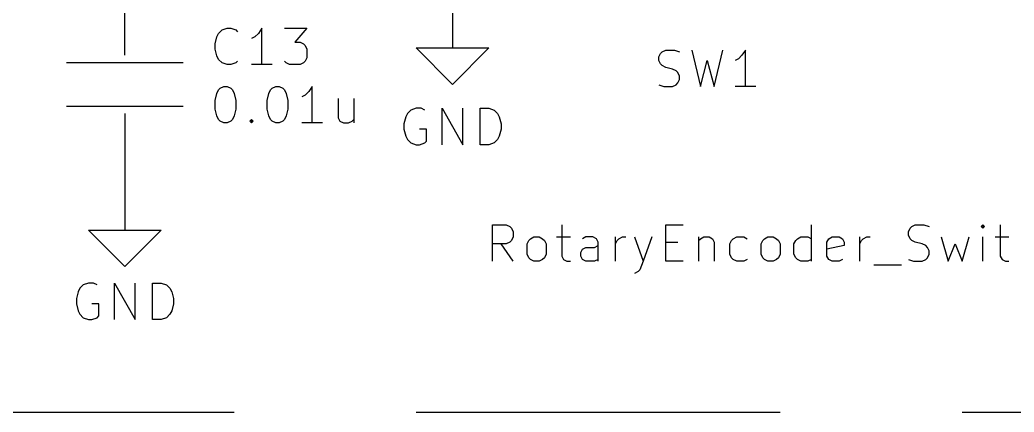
# Model space of a CAD drawing. Extents: x 0.4 to 11.3, y -7.9 to -0.4.
# Drawn here: x 3.006 to 4.371, y -4.35 to -3.811 of the extents above; entities that cross this region are included whole.
import ezdxf

# ---------------------------------------------------------------- set-up
doc = ezdxf.new("R2010")
doc.units = 0
doc.header["$MEASUREMENT"] = 0
doc.linetypes.add('DASHED', pattern=[0.75, 0.5, -0.25])
for name, color, linetype in [('BLUE3', 171, 'CONTINUOUS'), ('CYAN2', 4, 'CONTINUOUS'), ('RED2', 1, 'CONTINUOUS')]:
    doc.layers.add(name, color=color, linetype=linetype)

msp = doc.modelspace()

# ---------------------------------------------------------------- linework, layer by layer
at = {"layer": 'BLUE3', "linetype": 'DASHED'}
msp.add_line((0.55, -4.35), (6.75, -4.35), dxfattribs=at)
at = {"layer": 'CYAN2', "linetype": 'CONTINUOUS'}
for p, q in [((3.2834, -3.8252), (3.2906, -3.8228)), ((3.2834, -3.8252), (3.2906, -3.8228)), ((3.2906, -3.8228), (3.2953, -3.8228)), ((3.2906, -3.8228), (3.2953, -3.8228)), ((3.2953, -3.8228), (3.3025, -3.8252)), ((3.2953, -3.8228), (3.3025, -3.8252)), ((3.3382, -3.8228), (3.3334, -3.8299)), ((3.3382, -3.8228), (3.3334, -3.8299)), ((3.3382, -3.8728), (3.3382, -3.8228)), ((3.3382, -3.8728), (3.3382, -3.8228)), ((3.3691, -3.8228), (3.4001, -3.8228)), ((3.3691, -3.8228), (3.4001, -3.8228)), ((3.4001, -3.8228), (3.3834, -3.8419)), ((3.4001, -3.8228), (3.3834, -3.8419)), ((3.2739, -3.8442), (3.2763, -3.8347)), ((3.2739, -3.8442), (3.2763, -3.8347)), ((3.2763, -3.8347), (3.2787, -3.8299)), ((3.2763, -3.8347), (3.2787, -3.8299)), ((3.2787, -3.8299), (3.2834, -3.8252)), ((3.2787, -3.8299), (3.2834, -3.8252)), ((3.3025, -3.8252), (3.3049, -3.8276)), ((3.3025, -3.8252), (3.3049, -3.8276)), ((3.3287, -3.8347), (3.3239, -3.8371)), ((3.3287, -3.8347), (3.3239, -3.8371)), ((3.3334, -3.8299), (3.3287, -3.8347)), ((3.3334, -3.8299), (3.3287, -3.8347)), ((3.2739, -3.8514), (3.2739, -3.8442)), ((3.2739, -3.8514), (3.2739, -3.8442)), ((3.3834, -3.8419), (3.3906, -3.8419)), ((3.3834, -3.8419), (3.3906, -3.8419)), ((3.3906, -3.8419), (3.3953, -3.8442)), ((3.3906, -3.8419), (3.3953, -3.8442)), ((3.3953, -3.8442), (3.3977, -3.8466)), ((3.3953, -3.8442), (3.3977, -3.8466)), ((3.3977, -3.8466), (3.4001, -3.8514)), ((3.3977, -3.8466), (3.4001, -3.8514)), ((3.2763, -3.8609), (3.2739, -3.8514)), ((3.2763, -3.8609), (3.2739, -3.8514)), ((3.2787, -3.8657), (3.2763, -3.8609)), ((3.2787, -3.8657), (3.2763, -3.8609)), ((3.4001, -3.8633), (3.3977, -3.868)), ((3.4001, -3.8633), (3.3977, -3.868)), ((3.4001, -3.8514), (3.4001, -3.8633)), ((3.4001, -3.8514), (3.4001, -3.8633)), ((3.8833, -3.8623), (3.8857, -3.8576)), ((3.8833, -3.8623), (3.8857, -3.8576)), ((3.8833, -3.8671), (3.8833, -3.8623)), ((3.8833, -3.8671), (3.8833, -3.8623)), ((3.8857, -3.8576), (3.8881, -3.8552)), ((3.8857, -3.8576), (3.8881, -3.8552)), ((3.8881, -3.8552), (3.8929, -3.8528)), ((3.8881, -3.8552), (3.8929, -3.8528)), ((3.8929, -3.8528), (3.9048, -3.8528)), ((3.8929, -3.8528), (3.9048, -3.8528)), ((3.9048, -3.8528), (3.9119, -3.8552)), ((3.9048, -3.8528), (3.9119, -3.8552)), ((3.9286, -3.8528), (3.9405, -3.9028)), ((3.9286, -3.8528), (3.9405, -3.9028)), ((3.9595, -3.9028), (3.9714, -3.8528)), ((3.9595, -3.9028), (3.9714, -3.8528)), ((3.9929, -3.8647), (3.9881, -3.8671)), ((3.9929, -3.8647), (3.9881, -3.8671)), ((3.9976, -3.8599), (3.9929, -3.8647)), ((3.9976, -3.8599), (3.9929, -3.8647)), ((4.0024, -3.8528), (3.9976, -3.8599)), ((4.0024, -3.8528), (3.9976, -3.8599)), ((4.0024, -3.9028), (4.0024, -3.8528)), ((4.0024, -3.9028), (4.0024, -3.8528)), ((3.2834, -3.8704), (3.2787, -3.8657)), ((3.2834, -3.8704), (3.2787, -3.8657)), ((3.2906, -3.8728), (3.2834, -3.8704)), ((3.2906, -3.8728), (3.2834, -3.8704)), ((3.2953, -3.8728), (3.2906, -3.8728)), ((3.2953, -3.8728), (3.2906, -3.8728)), ((3.3025, -3.8704), (3.2953, -3.8728)), ((3.3025, -3.8704), (3.2953, -3.8728)), ((3.3049, -3.868), (3.3025, -3.8704)), ((3.3049, -3.868), (3.3025, -3.8704)), ((3.3525, -3.8728), (3.3239, -3.8728)), ((3.3525, -3.8728), (3.3239, -3.8728)), ((3.3715, -3.8704), (3.3691, -3.868)), ((3.3715, -3.8704), (3.3691, -3.868)), ((3.3763, -3.8728), (3.3715, -3.8704)), ((3.3763, -3.8728), (3.3715, -3.8704)), ((3.3906, -3.8728), (3.3763, -3.8728)), ((3.3906, -3.8728), (3.3763, -3.8728)), ((3.3953, -3.8704), (3.3906, -3.8728)), ((3.3953, -3.8704), (3.3906, -3.8728)), ((3.3977, -3.868), (3.3953, -3.8704)), ((3.3977, -3.868), (3.3953, -3.8704)), ((3.8857, -3.8719), (3.8833, -3.8671)), ((3.8857, -3.8719), (3.8833, -3.8671)), ((3.8881, -3.8742), (3.8857, -3.8719)), ((3.8881, -3.8742), (3.8857, -3.8719)), ((3.8929, -3.8766), (3.8881, -3.8742)), ((3.8929, -3.8766), (3.8881, -3.8742)), ((3.9024, -3.879), (3.8929, -3.8766)), ((3.9024, -3.879), (3.8929, -3.8766)), ((3.9405, -3.9028), (3.95, -3.8671)), ((3.9405, -3.9028), (3.95, -3.8671)), ((3.95, -3.8671), (3.9595, -3.9028)), ((3.95, -3.8671), (3.9595, -3.9028)), ((3.9071, -3.8814), (3.9024, -3.879)), ((3.9071, -3.8814), (3.9024, -3.879)), ((3.9095, -3.8838), (3.9071, -3.8814)), ((3.9095, -3.8838), (3.9071, -3.8814)), ((3.9119, -3.8885), (3.9095, -3.8838)), ((3.9119, -3.8885), (3.9095, -3.8838)), ((3.9119, -3.8933), (3.9119, -3.8885)), ((3.9119, -3.8933), (3.9119, -3.8885)), ((3.2787, -3.9076), (3.281, -3.9052)), ((3.2787, -3.9076), (3.281, -3.9052)), ((3.281, -3.9052), (3.2858, -3.9028)), ((3.281, -3.9052), (3.2858, -3.9028)), ((3.2858, -3.9028), (3.2906, -3.9028)), ((3.2858, -3.9028), (3.2906, -3.9028)), ((3.2906, -3.9028), (3.2953, -3.9052)), ((3.2906, -3.9028), (3.2953, -3.9052)), ((3.2953, -3.9052), (3.2977, -3.9076)), ((3.2953, -3.9052), (3.2977, -3.9076)), ((3.3501, -3.9076), (3.3525, -3.9052)), ((3.3501, -3.9076), (3.3525, -3.9052)), ((3.3525, -3.9052), (3.3572, -3.9028)), ((3.3525, -3.9052), (3.3572, -3.9028)), ((3.3572, -3.9028), (3.362, -3.9028)), ((3.3572, -3.9028), (3.362, -3.9028)), ((3.362, -3.9028), (3.3668, -3.9052)), ((3.362, -3.9028), (3.3668, -3.9052)), ((3.3668, -3.9052), (3.3691, -3.9076)), ((3.3668, -3.9052), (3.3691, -3.9076)), ((3.4072, -3.9028), (3.4025, -3.9099)), ((3.4072, -3.9028), (3.4025, -3.9099)), ((3.4072, -3.9528), (3.4072, -3.9028)), ((3.4072, -3.9528), (3.4072, -3.9028)), ((3.8833, -3.9004), (3.8905, -3.9028)), ((3.8833, -3.9004), (3.8905, -3.9028)), ((3.8905, -3.9028), (3.9024, -3.9028)), ((3.8905, -3.9028), (3.9024, -3.9028)), ((3.9024, -3.9028), (3.9071, -3.9004)), ((3.9024, -3.9028), (3.9071, -3.9004)), ((3.9071, -3.9004), (3.9095, -3.898)), ((3.9071, -3.9004), (3.9095, -3.898)), ((3.9095, -3.898), (3.9119, -3.8933)), ((3.9095, -3.898), (3.9119, -3.8933)), ((4.0167, -3.9028), (3.9881, -3.9028)), ((4.0167, -3.9028), (3.9881, -3.9028)), ((3.2739, -3.9219), (3.2763, -3.9123)), ((3.2739, -3.9219), (3.2763, -3.9123)), ((3.2763, -3.9123), (3.2787, -3.9076)), ((3.2763, -3.9123), (3.2787, -3.9076)), ((3.2977, -3.9076), (3.3001, -3.9123)), ((3.2977, -3.9076), (3.3001, -3.9123)), ((3.3001, -3.9123), (3.3025, -3.9219)), ((3.3001, -3.9123), (3.3025, -3.9219)), ((3.3453, -3.9219), (3.3477, -3.9123)), ((3.3453, -3.9219), (3.3477, -3.9123)), ((3.3477, -3.9123), (3.3501, -3.9076)), ((3.3477, -3.9123), (3.3501, -3.9076)), ((3.3691, -3.9076), (3.3715, -3.9123)), ((3.3691, -3.9076), (3.3715, -3.9123)), ((3.3715, -3.9123), (3.3739, -3.9219)), ((3.3715, -3.9123), (3.3739, -3.9219)), ((3.3977, -3.9147), (3.3929, -3.9171)), ((3.3977, -3.9147), (3.3929, -3.9171)), ((3.4025, -3.9099), (3.3977, -3.9147)), ((3.4025, -3.9099), (3.3977, -3.9147)), ((3.2739, -3.9338), (3.2739, -3.9219)), ((3.2739, -3.9338), (3.2739, -3.9219)), ((3.3025, -3.9219), (3.3025, -3.9338)), ((3.3025, -3.9219), (3.3025, -3.9338)), ((3.3453, -3.9338), (3.3453, -3.9219)), ((3.3453, -3.9338), (3.3453, -3.9219)), ((3.3739, -3.9219), (3.3739, -3.9338)), ((3.3739, -3.9219), (3.3739, -3.9338)), ((3.4429, -3.9195), (3.4429, -3.9457)), ((3.4429, -3.9195), (3.4429, -3.9457)), ((3.4644, -3.9195), (3.4644, -3.9528)), ((3.4644, -3.9195), (3.4644, -3.9528)), ((3.55, -3.9328), (3.5429, -3.9352)), ((3.55, -3.9328), (3.5429, -3.9352)), ((3.5571, -3.9328), (3.55, -3.9328)), ((3.5571, -3.9328), (3.55, -3.9328)), ((3.5619, -3.9352), (3.5571, -3.9328)), ((3.5619, -3.9352), (3.5571, -3.9328)), ((3.5857, -3.9828), (3.5857, -3.9328)), ((3.5857, -3.9328), (3.6143, -3.9828)), ((3.5857, -3.9828), (3.5857, -3.9328)), ((3.5857, -3.9328), (3.6143, -3.9828)), ((3.6143, -3.9828), (3.6143, -3.9328)), ((3.6143, -3.9828), (3.6143, -3.9328)), ((3.6381, -3.9828), (3.6381, -3.9328)), ((3.6381, -3.9328), (3.65, -3.9328)), ((3.6381, -3.9828), (3.6381, -3.9328)), ((3.6381, -3.9328), (3.65, -3.9328)), ((3.65, -3.9328), (3.6571, -3.9352)), ((3.65, -3.9328), (3.6571, -3.9352)), ((3.2763, -3.9433), (3.2739, -3.9338)), ((3.2763, -3.9433), (3.2739, -3.9338)), ((3.2787, -3.948), (3.2763, -3.9433)), ((3.2787, -3.948), (3.2763, -3.9433)), ((3.3001, -3.9433), (3.2977, -3.948)), ((3.3001, -3.9433), (3.2977, -3.948)), ((3.3025, -3.9338), (3.3001, -3.9433)), ((3.3025, -3.9338), (3.3001, -3.9433)), ((3.3477, -3.9433), (3.3453, -3.9338)), ((3.3477, -3.9433), (3.3453, -3.9338)), ((3.3501, -3.948), (3.3477, -3.9433)), ((3.3501, -3.948), (3.3477, -3.9433)), ((3.3715, -3.9433), (3.3691, -3.948)), ((3.3715, -3.9433), (3.3691, -3.948)), ((3.3739, -3.9338), (3.3715, -3.9433)), ((3.3739, -3.9338), (3.3715, -3.9433)), ((3.4429, -3.9457), (3.4453, -3.9504)), ((3.4429, -3.9457), (3.4453, -3.9504)), ((3.5357, -3.9447), (3.5333, -3.9542)), ((3.5357, -3.9447), (3.5333, -3.9542)), ((3.5381, -3.9399), (3.5357, -3.9447)), ((3.5381, -3.9399), (3.5357, -3.9447)), ((3.5429, -3.9352), (3.5381, -3.9399)), ((3.5429, -3.9352), (3.5381, -3.9399)), ((3.6571, -3.9352), (3.6619, -3.9399)), ((3.6571, -3.9352), (3.6619, -3.9399)), ((3.6619, -3.9399), (3.6643, -3.9447)), ((3.6619, -3.9399), (3.6643, -3.9447)), ((3.6643, -3.9447), (3.6667, -3.9542)), ((3.6643, -3.9447), (3.6667, -3.9542)), ((3.281, -3.9504), (3.2787, -3.948)), ((3.281, -3.9504), (3.2787, -3.948)), ((3.2858, -3.9528), (3.281, -3.9504)), ((3.2858, -3.9528), (3.281, -3.9504)), ((3.2906, -3.9528), (3.2858, -3.9528)), ((3.2906, -3.9528), (3.2858, -3.9528)), ((3.2953, -3.9504), (3.2906, -3.9528)), ((3.2953, -3.9504), (3.2906, -3.9528)), ((3.2977, -3.948), (3.2953, -3.9504)), ((3.2977, -3.948), (3.2953, -3.9504)), ((3.3215, -3.9504), (3.3239, -3.948)), ((3.3215, -3.9504), (3.3239, -3.948)), ((3.3239, -3.9528), (3.3215, -3.9504)), ((3.3239, -3.9528), (3.3215, -3.9504)), ((3.3239, -3.948), (3.3263, -3.9504)), ((3.3239, -3.948), (3.3239, -3.9528)), ((3.3239, -3.948), (3.3263, -3.9504)), ((3.3239, -3.948), (3.3239, -3.9528)), ((3.3263, -3.9504), (3.3239, -3.9528)), ((3.3263, -3.9504), (3.3239, -3.9528)), ((3.3525, -3.9504), (3.3501, -3.948)), ((3.3525, -3.9504), (3.3501, -3.948)), ((3.3572, -3.9528), (3.3525, -3.9504)), ((3.3572, -3.9528), (3.3525, -3.9504)), ((3.362, -3.9528), (3.3572, -3.9528)), ((3.362, -3.9528), (3.3572, -3.9528)), ((3.3668, -3.9504), (3.362, -3.9528)), ((3.3668, -3.9504), (3.362, -3.9528)), ((3.3691, -3.948), (3.3668, -3.9504)), ((3.3691, -3.948), (3.3668, -3.9504)), ((3.4215, -3.9528), (3.3929, -3.9528)), ((3.4215, -3.9528), (3.3929, -3.9528)), ((3.4453, -3.9504), (3.4501, -3.9528)), ((3.4453, -3.9504), (3.4501, -3.9528)), ((3.4501, -3.9528), (3.4572, -3.9528)), ((3.4501, -3.9528), (3.4572, -3.9528)), ((3.4572, -3.9528), (3.462, -3.9504)), ((3.4572, -3.9528), (3.462, -3.9504)), ((3.462, -3.9504), (3.4644, -3.948)), ((3.462, -3.9504), (3.4644, -3.948)), ((3.5333, -3.9542), (3.5333, -3.9614)), ((3.5333, -3.9542), (3.5333, -3.9614)), ((3.6667, -3.9542), (3.6667, -3.9614)), ((3.6667, -3.9542), (3.6667, -3.9614)), ((3.5333, -3.9614), (3.5357, -3.9709)), ((3.5333, -3.9614), (3.5357, -3.9709)), ((3.5357, -3.9709), (3.5381, -3.9757)), ((3.5357, -3.9709), (3.5381, -3.9757)), ((3.5643, -3.9614), (3.5548, -3.9614)), ((3.5643, -3.9614), (3.5548, -3.9614)), ((3.5643, -3.978), (3.5643, -3.9614)), ((3.5643, -3.978), (3.5643, -3.9614)), ((3.6643, -3.9709), (3.6619, -3.9757)), ((3.6643, -3.9709), (3.6619, -3.9757)), ((3.6667, -3.9614), (3.6643, -3.9709)), ((3.6667, -3.9614), (3.6643, -3.9709)), ((3.5381, -3.9757), (3.5429, -3.9804)), ((3.5381, -3.9757), (3.5429, -3.9804)), ((3.5429, -3.9804), (3.55, -3.9828)), ((3.5429, -3.9804), (3.55, -3.9828)), ((3.55, -3.9828), (3.5548, -3.9828)), ((3.55, -3.9828), (3.5548, -3.9828)), ((3.5548, -3.9828), (3.5619, -3.9804)), ((3.5548, -3.9828), (3.5619, -3.9804)), ((3.5619, -3.9804), (3.5643, -3.978)), ((3.5619, -3.9804), (3.5643, -3.978)), ((3.65, -3.9828), (3.6381, -3.9828)), ((3.65, -3.9828), (3.6381, -3.9828)), ((3.6571, -3.9804), (3.65, -3.9828)), ((3.6571, -3.9804), (3.65, -3.9828)), ((3.6619, -3.9757), (3.6571, -3.9804)), ((3.6619, -3.9757), (3.6571, -3.9804)), ((3.6548, -4.1428), (3.6548, -4.0928)), ((3.6548, -4.0928), (3.6738, -4.0928)), ((3.6548, -4.1428), (3.6548, -4.0928)), ((3.6548, -4.0928), (3.6738, -4.0928)), ((3.6738, -4.0928), (3.6786, -4.0952)), ((3.6738, -4.0928), (3.6786, -4.0952)), ((3.6786, -4.0952), (3.681, -4.0976)), ((3.6786, -4.0952), (3.681, -4.0976)), ((3.75, -4.0928), (3.75, -4.1357)), ((3.75, -4.0928), (3.75, -4.1357)), ((3.8929, -4.1428), (3.8929, -4.0928)), ((3.8929, -4.0928), (3.9167, -4.0928)), ((3.8929, -4.1428), (3.8929, -4.0928)), ((3.8929, -4.0928), (3.9167, -4.0928)), ((4.0929, -4.1428), (4.0929, -4.0928)), ((4.0929, -4.1428), (4.0929, -4.0928)), ((4.2286, -4.0976), (4.2309, -4.0952)), ((4.2286, -4.0976), (4.2309, -4.0952)), ((4.2309, -4.0952), (4.2357, -4.0928)), ((4.2309, -4.0952), (4.2357, -4.0928)), ((4.2357, -4.0928), (4.2476, -4.0928)), ((4.2357, -4.0928), (4.2476, -4.0928)), ((4.2476, -4.0928), (4.2548, -4.0952)), ((4.2476, -4.0928), (4.2548, -4.0952)), ((4.3286, -4.0928), (4.3262, -4.0952)), ((4.3286, -4.0928), (4.3262, -4.0952)), ((4.3262, -4.0952), (4.3286, -4.0976)), ((4.3262, -4.0952), (4.3286, -4.0976)), ((4.3309, -4.0952), (4.3286, -4.0928)), ((4.3286, -4.0928), (4.3286, -4.0976)), ((4.3309, -4.0952), (4.3286, -4.0928)), ((4.3286, -4.0928), (4.3286, -4.0976)), ((4.3286, -4.0976), (4.3309, -4.0952)), ((4.3286, -4.0976), (4.3309, -4.0952)), ((4.3524, -4.0928), (4.3524, -4.1357)), ((4.3524, -4.0928), (4.3524, -4.1357)), ((3.681, -4.0976), (3.6833, -4.1023)), ((3.681, -4.0976), (3.6833, -4.1023)), ((3.6833, -4.1095), (3.681, -4.1142)), ((3.6833, -4.1095), (3.681, -4.1142)), ((3.6833, -4.1023), (3.6833, -4.1095)), ((3.6833, -4.1023), (3.6833, -4.1095)), ((3.7071, -4.1119), (3.7119, -4.1095)), ((3.7071, -4.1119), (3.7119, -4.1095)), ((3.7119, -4.1095), (3.7191, -4.1095)), ((3.7119, -4.1095), (3.7191, -4.1095)), ((3.7191, -4.1095), (3.7238, -4.1119)), ((3.7191, -4.1095), (3.7238, -4.1119)), ((3.7429, -4.1095), (3.7619, -4.1095)), ((3.7429, -4.1095), (3.7619, -4.1095)), ((3.7833, -4.1095), (3.7786, -4.1119)), ((3.7833, -4.1095), (3.7786, -4.1119)), ((3.7929, -4.1095), (3.7833, -4.1095)), ((3.7929, -4.1095), (3.7833, -4.1095)), ((3.7976, -4.1119), (3.7929, -4.1095)), ((3.7976, -4.1119), (3.7929, -4.1095)), ((3.8238, -4.1428), (3.8238, -4.1095)), ((3.8238, -4.1428), (3.8238, -4.1095)), ((3.8286, -4.1119), (3.8333, -4.1095)), ((3.8286, -4.1119), (3.8333, -4.1095)), ((3.8333, -4.1095), (3.8381, -4.1095)), ((3.8333, -4.1095), (3.8381, -4.1095)), ((3.85, -4.1095), (3.8619, -4.1428)), ((3.85, -4.1095), (3.8619, -4.1428)), ((3.8738, -4.1095), (3.8619, -4.1428)), ((3.8738, -4.1095), (3.8619, -4.1428)), ((3.9381, -4.1095), (3.9381, -4.1428)), ((3.9381, -4.1095), (3.9381, -4.1428)), ((3.9405, -4.1119), (3.9452, -4.1095)), ((3.9405, -4.1119), (3.9452, -4.1095)), ((3.9452, -4.1095), (3.9524, -4.1095)), ((3.9452, -4.1095), (3.9524, -4.1095)), ((3.9524, -4.1095), (3.9571, -4.1119)), ((3.9524, -4.1095), (3.9571, -4.1119)), ((3.9857, -4.1119), (3.9905, -4.1095)), ((3.9857, -4.1119), (3.9905, -4.1095)), ((3.9905, -4.1095), (4, -4.1095)), ((3.9905, -4.1095), (4, -4.1095)), ((4, -4.1095), (4.0048, -4.1119)), ((4, -4.1095), (4.0048, -4.1119)), ((4.0286, -4.1119), (4.0333, -4.1095)), ((4.0286, -4.1119), (4.0333, -4.1095)), ((4.0333, -4.1095), (4.0405, -4.1095)), ((4.0333, -4.1095), (4.0405, -4.1095)), ((4.0405, -4.1095), (4.0452, -4.1119)), ((4.0405, -4.1095), (4.0452, -4.1119)), ((4.0738, -4.1119), (4.0786, -4.1095)), ((4.0738, -4.1119), (4.0786, -4.1095)), ((4.0786, -4.1095), (4.0881, -4.1095)), ((4.0786, -4.1095), (4.0881, -4.1095)), ((4.0881, -4.1095), (4.0929, -4.1119)), ((4.0881, -4.1095), (4.0929, -4.1119)), ((4.1167, -4.1119), (4.1214, -4.1095)), ((4.1167, -4.1119), (4.1214, -4.1095)), ((4.1214, -4.1095), (4.1309, -4.1095)), ((4.1214, -4.1095), (4.1309, -4.1095)), ((4.1309, -4.1095), (4.1357, -4.1119)), ((4.1309, -4.1095), (4.1357, -4.1119)), ((4.1595, -4.1428), (4.1595, -4.1095)), ((4.1595, -4.1428), (4.1595, -4.1095)), ((4.1643, -4.1119), (4.169, -4.1095)), ((4.1643, -4.1119), (4.169, -4.1095)), ((4.169, -4.1095), (4.1738, -4.1095)), ((4.169, -4.1095), (4.1738, -4.1095)), ((4.2262, -4.1023), (4.2286, -4.0976)), ((4.2262, -4.1023), (4.2286, -4.0976)), ((4.2262, -4.1071), (4.2262, -4.1023)), ((4.2262, -4.1071), (4.2262, -4.1023)), ((4.2286, -4.1119), (4.2262, -4.1071)), ((4.2286, -4.1119), (4.2262, -4.1071)), ((4.2714, -4.1095), (4.2809, -4.1428)), ((4.2714, -4.1095), (4.2809, -4.1428)), ((4.3, -4.1428), (4.3095, -4.1095)), ((4.3, -4.1428), (4.3095, -4.1095)), ((4.3286, -4.1428), (4.3286, -4.1095)), ((4.3286, -4.1428), (4.3286, -4.1095)), ((4.3452, -4.1095), (4.3643, -4.1095)), ((4.3452, -4.1095), (4.3643, -4.1095)), ((3.6738, -4.119), (3.6548, -4.119)), ((3.6738, -4.119), (3.6548, -4.119)), ((3.6833, -4.1428), (3.6667, -4.119)), ((3.6833, -4.1428), (3.6667, -4.119)), ((3.6786, -4.1166), (3.6738, -4.119)), ((3.6786, -4.1166), (3.6738, -4.119)), ((3.681, -4.1142), (3.6786, -4.1166)), ((3.681, -4.1142), (3.6786, -4.1166)), ((3.7024, -4.119), (3.7048, -4.1142)), ((3.7024, -4.119), (3.7048, -4.1142)), ((3.7024, -4.1333), (3.7024, -4.119)), ((3.7024, -4.1333), (3.7024, -4.119)), ((3.7048, -4.1142), (3.7071, -4.1119)), ((3.7048, -4.1142), (3.7071, -4.1119)), ((3.7238, -4.1119), (3.7262, -4.1142)), ((3.7238, -4.1119), (3.7262, -4.1142)), ((3.7262, -4.1142), (3.7286, -4.119)), ((3.7262, -4.1142), (3.7286, -4.119)), ((3.7286, -4.119), (3.7286, -4.1333)), ((3.7286, -4.119), (3.7286, -4.1333)), ((3.7786, -4.1261), (3.7833, -4.1238)), ((3.7786, -4.1261), (3.7833, -4.1238)), ((3.7833, -4.1238), (3.7952, -4.1238)), ((3.7833, -4.1238), (3.7952, -4.1238)), ((3.7952, -4.1238), (3.8, -4.1214)), ((3.7952, -4.1238), (3.8, -4.1214)), ((3.8, -4.1166), (3.7976, -4.1119)), ((3.8, -4.1166), (3.7976, -4.1119)), ((3.8, -4.1428), (3.8, -4.1166)), ((3.8, -4.1428), (3.8, -4.1166)), ((3.8238, -4.119), (3.8262, -4.1142)), ((3.8238, -4.119), (3.8262, -4.1142)), ((3.8262, -4.1142), (3.8286, -4.1119)), ((3.8262, -4.1142), (3.8286, -4.1119)), ((3.8929, -4.1166), (3.9095, -4.1166)), ((3.8929, -4.1166), (3.9095, -4.1166)), ((3.9381, -4.1142), (3.9405, -4.1119)), ((3.9381, -4.1142), (3.9405, -4.1119)), ((3.9571, -4.1119), (3.9595, -4.1166)), ((3.9571, -4.1119), (3.9595, -4.1166)), ((3.9595, -4.1166), (3.9595, -4.1428)), ((3.9595, -4.1166), (3.9595, -4.1428)), ((3.9809, -4.119), (3.9833, -4.1142)), ((3.9809, -4.119), (3.9833, -4.1142)), ((3.9809, -4.1333), (3.9809, -4.119)), ((3.9809, -4.1333), (3.9809, -4.119)), ((3.9833, -4.1142), (3.9857, -4.1119)), ((3.9833, -4.1142), (3.9857, -4.1119)), ((4.0238, -4.119), (4.0262, -4.1142)), ((4.0238, -4.119), (4.0262, -4.1142)), ((4.0238, -4.1333), (4.0238, -4.119)), ((4.0238, -4.1333), (4.0238, -4.119)), ((4.0262, -4.1142), (4.0286, -4.1119)), ((4.0262, -4.1142), (4.0286, -4.1119)), ((4.0452, -4.1119), (4.0476, -4.1142)), ((4.0452, -4.1119), (4.0476, -4.1142)), ((4.0476, -4.1142), (4.05, -4.119)), ((4.0476, -4.1142), (4.05, -4.119)), ((4.05, -4.119), (4.05, -4.1333)), ((4.05, -4.119), (4.05, -4.1333)), ((4.069, -4.119), (4.0714, -4.1142)), ((4.069, -4.119), (4.0714, -4.1142)), ((4.069, -4.1333), (4.069, -4.119)), ((4.069, -4.1333), (4.069, -4.119)), ((4.0714, -4.1142), (4.0738, -4.1119)), ((4.0714, -4.1142), (4.0738, -4.1119)), ((4.1143, -4.1166), (4.1167, -4.1119)), ((4.1143, -4.1166), (4.1167, -4.1119)), ((4.1143, -4.1357), (4.1143, -4.1166)), ((4.1143, -4.1357), (4.1143, -4.1166)), ((4.1381, -4.1214), (4.1143, -4.1261)), ((4.1381, -4.1214), (4.1143, -4.1261)), ((4.1357, -4.1119), (4.1381, -4.1166)), ((4.1357, -4.1119), (4.1381, -4.1166)), ((4.1381, -4.1166), (4.1381, -4.1214)), ((4.1381, -4.1166), (4.1381, -4.1214)), ((4.1595, -4.119), (4.1619, -4.1142)), ((4.1595, -4.119), (4.1619, -4.1142)), ((4.1619, -4.1142), (4.1643, -4.1119)), ((4.1619, -4.1142), (4.1643, -4.1119)), ((4.2309, -4.1142), (4.2286, -4.1119)), ((4.2309, -4.1142), (4.2286, -4.1119)), ((4.2357, -4.1166), (4.2309, -4.1142)), ((4.2357, -4.1166), (4.2309, -4.1142)), ((4.2452, -4.119), (4.2357, -4.1166)), ((4.2452, -4.119), (4.2357, -4.1166)), ((4.25, -4.1214), (4.2452, -4.119)), ((4.25, -4.1214), (4.2452, -4.119)), ((4.2524, -4.1238), (4.25, -4.1214)), ((4.2524, -4.1238), (4.25, -4.1214)), ((4.2548, -4.1285), (4.2524, -4.1238)), ((4.2548, -4.1285), (4.2524, -4.1238)), ((4.2809, -4.1428), (4.2905, -4.119)), ((4.2809, -4.1428), (4.2905, -4.119)), ((4.2905, -4.119), (4.3, -4.1428)), ((4.2905, -4.119), (4.3, -4.1428)), ((3.7048, -4.138), (3.7024, -4.1333)), ((3.7048, -4.138), (3.7024, -4.1333)), ((3.7286, -4.1333), (3.7262, -4.138)), ((3.7286, -4.1333), (3.7262, -4.138)), ((3.75, -4.1357), (3.7524, -4.1404)), ((3.75, -4.1357), (3.7524, -4.1404)), ((3.7762, -4.1309), (3.7786, -4.1261)), ((3.7762, -4.1309), (3.7786, -4.1261)), ((3.7762, -4.1357), (3.7762, -4.1309)), ((3.7762, -4.1357), (3.7762, -4.1309)), ((3.7786, -4.1404), (3.7762, -4.1357)), ((3.7786, -4.1404), (3.7762, -4.1357)), ((3.9833, -4.138), (3.9809, -4.1333)), ((3.9833, -4.138), (3.9809, -4.1333)), ((4.0262, -4.138), (4.0238, -4.1333)), ((4.0262, -4.138), (4.0238, -4.1333)), ((4.05, -4.1333), (4.0476, -4.138)), ((4.05, -4.1333), (4.0476, -4.138)), ((4.0714, -4.138), (4.069, -4.1333)), ((4.0714, -4.138), (4.069, -4.1333)), ((4.1167, -4.1404), (4.1143, -4.1357)), ((4.1167, -4.1404), (4.1143, -4.1357)), ((4.2524, -4.138), (4.2548, -4.1333)), ((4.2524, -4.138), (4.2548, -4.1333)), ((4.2548, -4.1333), (4.2548, -4.1285)), ((4.2548, -4.1333), (4.2548, -4.1285)), ((4.3524, -4.1357), (4.3548, -4.1404)), ((4.3524, -4.1357), (4.3548, -4.1404)), ((3.7071, -4.1404), (3.7048, -4.138)), ((3.7071, -4.1404), (3.7048, -4.138)), ((3.7119, -4.1428), (3.7071, -4.1404)), ((3.7119, -4.1428), (3.7071, -4.1404)), ((3.7191, -4.1428), (3.7119, -4.1428)), ((3.7191, -4.1428), (3.7119, -4.1428)), ((3.7238, -4.1404), (3.7191, -4.1428)), ((3.7238, -4.1404), (3.7191, -4.1428)), ((3.7262, -4.138), (3.7238, -4.1404)), ((3.7262, -4.138), (3.7238, -4.1404)), ((3.7524, -4.1404), (3.7571, -4.1428)), ((3.7524, -4.1404), (3.7571, -4.1428)), ((3.7571, -4.1428), (3.7619, -4.1428)), ((3.7571, -4.1428), (3.7619, -4.1428)), ((3.7833, -4.1428), (3.7786, -4.1404)), ((3.7833, -4.1428), (3.7786, -4.1404)), ((3.7952, -4.1428), (3.7833, -4.1428)), ((3.7952, -4.1428), (3.7833, -4.1428)), ((3.8, -4.1404), (3.7952, -4.1428)), ((3.8, -4.1404), (3.7952, -4.1428)), ((3.8619, -4.1428), (3.8571, -4.1547)), ((3.8619, -4.1428), (3.8571, -4.1547)), ((3.9167, -4.1428), (3.8929, -4.1428)), ((3.9167, -4.1428), (3.8929, -4.1428)), ((3.9857, -4.1404), (3.9833, -4.138)), ((3.9857, -4.1404), (3.9833, -4.138)), ((3.9905, -4.1428), (3.9857, -4.1404)), ((3.9905, -4.1428), (3.9857, -4.1404)), ((4, -4.1428), (3.9905, -4.1428)), ((4, -4.1428), (3.9905, -4.1428)), ((4.0048, -4.1404), (4, -4.1428)), ((4.0048, -4.1404), (4, -4.1428)), ((4.0286, -4.1404), (4.0262, -4.138)), ((4.0286, -4.1404), (4.0262, -4.138)), ((4.0333, -4.1428), (4.0286, -4.1404)), ((4.0333, -4.1428), (4.0286, -4.1404)), ((4.0405, -4.1428), (4.0333, -4.1428)), ((4.0405, -4.1428), (4.0333, -4.1428)), ((4.0452, -4.1404), (4.0405, -4.1428)), ((4.0452, -4.1404), (4.0405, -4.1428)), ((4.0476, -4.138), (4.0452, -4.1404)), ((4.0476, -4.138), (4.0452, -4.1404)), ((4.0738, -4.1404), (4.0714, -4.138)), ((4.0738, -4.1404), (4.0714, -4.138)), ((4.0786, -4.1428), (4.0738, -4.1404)), ((4.0786, -4.1428), (4.0738, -4.1404)), ((4.0881, -4.1428), (4.0786, -4.1428)), ((4.0881, -4.1428), (4.0786, -4.1428)), ((4.0929, -4.1404), (4.0881, -4.1428)), ((4.0929, -4.1404), (4.0881, -4.1428)), ((4.1214, -4.1428), (4.1167, -4.1404)), ((4.1214, -4.1428), (4.1167, -4.1404)), ((4.1309, -4.1428), (4.1214, -4.1428)), ((4.1309, -4.1428), (4.1214, -4.1428)), ((4.1357, -4.1404), (4.1309, -4.1428)), ((4.1357, -4.1404), (4.1309, -4.1428)), ((4.1786, -4.1476), (4.2167, -4.1476)), ((4.1786, -4.1476), (4.2167, -4.1476)), ((4.2262, -4.1404), (4.2333, -4.1428)), ((4.2262, -4.1404), (4.2333, -4.1428)), ((4.2333, -4.1428), (4.2452, -4.1428)), ((4.2333, -4.1428), (4.2452, -4.1428)), ((4.2452, -4.1428), (4.25, -4.1404)), ((4.2452, -4.1428), (4.25, -4.1404)), ((4.25, -4.1404), (4.2524, -4.138)), ((4.25, -4.1404), (4.2524, -4.138)), ((4.3548, -4.1404), (4.3595, -4.1428)), ((4.3548, -4.1404), (4.3595, -4.1428)), ((4.3595, -4.1428), (4.3643, -4.1428)), ((4.3595, -4.1428), (4.3643, -4.1428)), ((3.8548, -4.1571), (3.85, -4.1595)), ((3.8548, -4.1571), (3.85, -4.1595)), ((3.8571, -4.1547), (3.8548, -4.1571)), ((3.8571, -4.1547), (3.8548, -4.1571)), ((3.0929, -4.1752), (3.0881, -4.1799)), ((3.0929, -4.1752), (3.0881, -4.1799)), ((3.1, -4.1728), (3.0929, -4.1752)), ((3.1, -4.1728), (3.0929, -4.1752)), ((3.1071, -4.1728), (3.1, -4.1728)), ((3.1071, -4.1728), (3.1, -4.1728)), ((3.1119, -4.1752), (3.1071, -4.1728)), ((3.1119, -4.1752), (3.1071, -4.1728)), ((3.1357, -4.2228), (3.1357, -4.1728)), ((3.1357, -4.1728), (3.1643, -4.2228)), ((3.1357, -4.2228), (3.1357, -4.1728)), ((3.1357, -4.1728), (3.1643, -4.2228)), ((3.1643, -4.2228), (3.1643, -4.1728)), ((3.1643, -4.2228), (3.1643, -4.1728)), ((3.1881, -4.2228), (3.1881, -4.1728)), ((3.1881, -4.1728), (3.2, -4.1728)), ((3.1881, -4.2228), (3.1881, -4.1728)), ((3.1881, -4.1728), (3.2, -4.1728)), ((3.2, -4.1728), (3.2071, -4.1752)), ((3.2, -4.1728), (3.2071, -4.1752)), ((3.2071, -4.1752), (3.2119, -4.1799)), ((3.2071, -4.1752), (3.2119, -4.1799)), ((3.0857, -4.1847), (3.0833, -4.1942)), ((3.0857, -4.1847), (3.0833, -4.1942)), ((3.0881, -4.1799), (3.0857, -4.1847)), ((3.0881, -4.1799), (3.0857, -4.1847)), ((3.2119, -4.1799), (3.2143, -4.1847)), ((3.2119, -4.1799), (3.2143, -4.1847)), ((3.2143, -4.1847), (3.2167, -4.1942)), ((3.2143, -4.1847), (3.2167, -4.1942)), ((3.0833, -4.1942), (3.0833, -4.2014)), ((3.0833, -4.1942), (3.0833, -4.2014)), ((3.0833, -4.2014), (3.0857, -4.2109)), ((3.0833, -4.2014), (3.0857, -4.2109)), ((3.1143, -4.2014), (3.1048, -4.2014)), ((3.1143, -4.2014), (3.1048, -4.2014)), ((3.1143, -4.218), (3.1143, -4.2014)), ((3.1143, -4.218), (3.1143, -4.2014)), ((3.2167, -4.2014), (3.2143, -4.2109)), ((3.2167, -4.2014), (3.2143, -4.2109)), ((3.2167, -4.1942), (3.2167, -4.2014)), ((3.2167, -4.1942), (3.2167, -4.2014)), ((3.0857, -4.2109), (3.0881, -4.2157)), ((3.0857, -4.2109), (3.0881, -4.2157)), ((3.0881, -4.2157), (3.0929, -4.2204)), ((3.0881, -4.2157), (3.0929, -4.2204)), ((3.1119, -4.2204), (3.1143, -4.218)), ((3.1119, -4.2204), (3.1143, -4.218)), ((3.2119, -4.2157), (3.2071, -4.2204)), ((3.2119, -4.2157), (3.2071, -4.2204)), ((3.2143, -4.2109), (3.2119, -4.2157)), ((3.2143, -4.2109), (3.2119, -4.2157)), ((3.0929, -4.2204), (3.1, -4.2228)), ((3.0929, -4.2204), (3.1, -4.2228)), ((3.1, -4.2228), (3.1048, -4.2228)), ((3.1, -4.2228), (3.1048, -4.2228)), ((3.1048, -4.2228), (3.1119, -4.2204)), ((3.1048, -4.2228), (3.1119, -4.2204)), ((3.2, -4.2228), (3.1881, -4.2228)), ((3.2, -4.2228), (3.1881, -4.2228)), ((3.2071, -4.2204), (3.2, -4.2228)), ((3.2071, -4.2204), (3.2, -4.2228))]:
    msp.add_line(p, q, dxfattribs=at)
at = {"layer": 'RED2', "linetype": 'CONTINUOUS'}
for p, q in [((3.15, -3.86), (3.15, -3.75)), ((3.15, -3.86), (3.15, -3.75)), ((3.6, -3.8), (3.6, -3.85)), ((3.6, -3.9), (3.55, -3.85)), ((3.55, -3.85), (3.6, -3.85)), ((3.6, -3.85), (3.65, -3.85)), ((3.65, -3.85), (3.6, -3.9)), ((3.07, -3.87), (3.23, -3.87)), ((3.07, -3.93), (3.23, -3.93)), ((3.15, -3.94), (3.15, -4.05)), ((3.15, -3.94), (3.15, -4.05)), ((3.15, -4.05), (3.15, -4.1)), ((3.15, -4.15), (3.1, -4.1)), ((3.1, -4.1), (3.15, -4.1)), ((3.15, -4.1), (3.2, -4.1)), ((3.2, -4.1), (3.15, -4.15))]:
    msp.add_line(p, q, dxfattribs=at)

doc.saveas('drawing.dxf')
